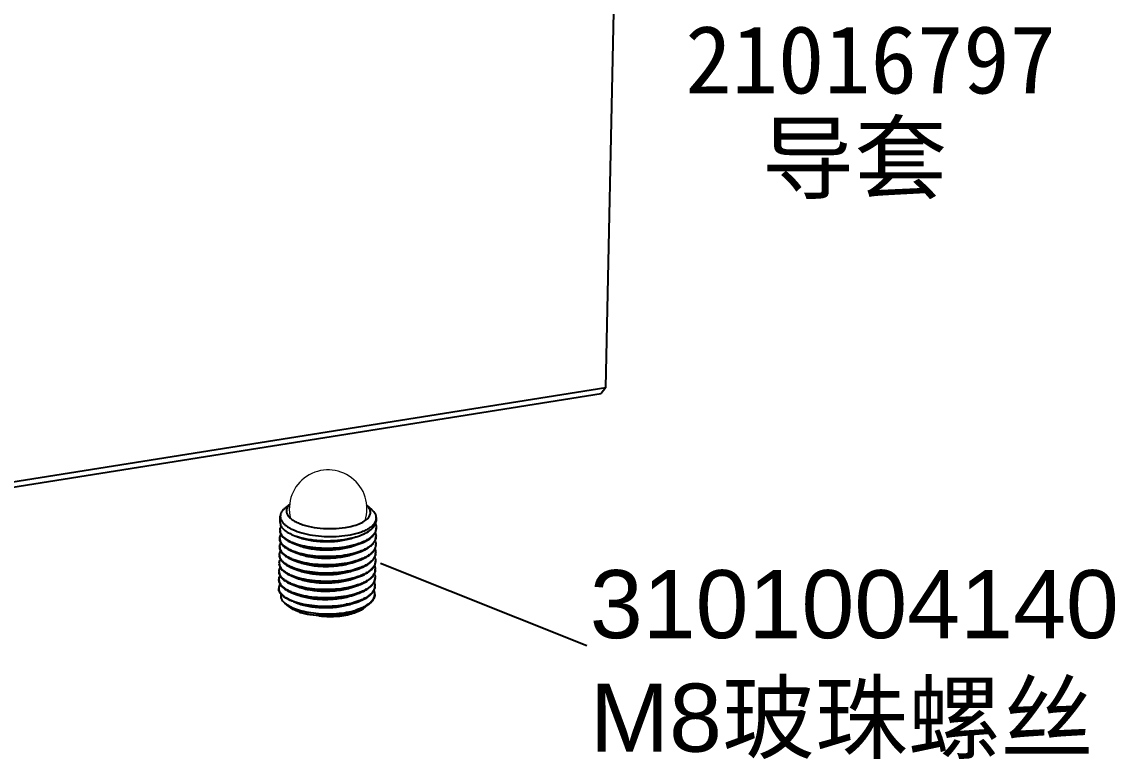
# Model space of a CAD drawing. Header units: millimetres. Extents: x 0 to 549, y 0 to 190.
# Drawn here: x 170.25 to 218.41, y 67.4 to 99.89 of the extents above; entities that cross this region are included whole.
import ezdxf

# ---------------------------------------------------------------- set-up
doc = ezdxf.new("R2010")
doc.units = ezdxf.units.MM
doc.layers.add('02___PRT_ALL_AXES', color=7, linetype='Continuous')
doc.styles.get("Standard").update_dxf_attribs({"font": 'SimSun.ttf'})

# ---------------------------------------------------------------- blocks, each defined once
blk = doc.blocks.new('A$C560D5F5B')
at = {"color": 7, "linetype": 'Continuous'}
for p, q in [((8.053, -4.782), (8.341, 9.109)), ((-16.349, -8.667), (8.053, -4.782)), ((8.053, -4.782), (7.912, -4.962)), ((-16.489, -8.848), (7.912, -4.962))]:
    blk.add_line(p, q, dxfattribs=at)

msp = doc.modelspace()

# ---------------------------------------------------------------- linework, layer by layer
at = {"color": 7, "linetype": 'Continuous'}
for p, q in [((182.044, 78.618), (181.859, 78.471)), ((185.431, 78.593), (185.665, 78.393)), ((185.86, 77.561), (185.86, 77.559)), ((182.273, 77.25), (182.481, 77.173)), ((184.824, 77.15), (185.035, 77.218)), ((182.266, 76.886), (182.473, 76.81)), ((184.817, 76.786), (185.027, 76.854)), ((182.251, 76.159), (182.458, 76.083)), ((182.258, 76.523), (182.466, 76.446)), ((184.802, 76.059), (185.012, 76.127)), ((184.809, 76.423), (185.02, 76.491)), ((182.243, 75.796), (182.451, 75.719)), ((184.794, 75.696), (185.005, 75.764)), ((182.235, 75.432), (182.443, 75.355)), ((184.787, 75.332), (184.997, 75.4)), ((185.815, 75.381), (185.815, 75.38)), ((182.22, 74.705), (182.428, 74.628)), ((182.228, 75.069), (182.436, 74.992)), ((184.772, 74.605), (184.982, 74.673)), ((184.779, 74.969), (184.99, 75.037)), ((182.007, 74.134), (181.836, 74.281)), ((182.213, 74.342), (182.42, 74.265)), ((184.764, 74.241), (184.974, 74.309)), ((184.757, 73.878), (184.926, 73.933))]:
    msp.add_line(p, q, dxfattribs=at)
msp.add_line((195.143, 72.402), (186.046, 76.028))
at = {"lineweight": 13}
msp.add_arc((183.746, 78.437), 1.711, 342.1083, 194.406, dxfattribs=at)
at = {"color": 7, "linetype": 'Continuous'}
for centre, radius, start, end in [((185.473, 77.593), 0.389, 355.245, 358.8163), ((181.913, 77.121), 0.296, 178.8195, 183.3632), ((181.921, 77.485), 0.296, 178.8192, 183.3705), ((185.465, 77.229), 0.389, 355.337, 358.815), ((181.906, 76.758), 0.296, 178.8187, 183.3567), ((185.458, 76.866), 0.389, 355.3342, 358.813), ((181.898, 76.394), 0.296, 178.8208, 183.3719), ((185.443, 76.139), 0.389, 355.3397, 358.8125), ((185.45, 76.502), 0.389, 355.2677, 358.8128), ((181.883, 75.667), 0.296, 178.8202, 183.3611), ((181.891, 76.03), 0.296, 178.8185, 183.3556), ((185.435, 75.775), 0.389, 355.3342, 358.813), ((181.876, 75.303), 0.296, 178.82, 183.3673), ((185.428, 75.412), 0.389, 355.556, 358.8178), ((181.868, 74.94), 0.297, 178.8211, 183.3959), ((185.412, 74.684), 0.389, 355.2557, 358.8137), ((185.42, 75.048), 0.389, 355.34, 358.8137), ((183.85, 77.979), 4.287, 263.1202, 265.3777), ((183.61, 78.109), 4.394, 266.4321, 268.64), ((183.866, 78.157), 4.465, 265.3583, 275.127), ((183.949, 76.96), 3.181, 287.8952, 288.658)]:
    msp.add_arc(centre, radius, start, end, dxfattribs=at)
for points, knots in [([(182.043, 78.613), (182.026, 78.596), (181.981, 78.547), (181.924, 78.456), (181.899, 78.337), (181.923, 78.216), (181.991, 78.102), (182.1, 77.995), (182.245, 77.896), (182.425, 77.806), (182.635, 77.728), (182.959, 77.638), (183.404, 77.568), (183.955, 77.549), (184.325, 77.581), (184.505, 77.61)], [0.0230419, 0.0230419, 0.0230419, 0.0230419, 0.0451943, 0.0839868, 0.1190387, 0.1542452, 0.1934425, 0.2391795, 0.2926048, 0.3538653, 0.4224523, 0.4974187, 0.6611812, 0.8331548, 1, 1, 1, 1]), ([(184.505, 77.61), (184.613, 77.627), (184.817, 77.669), (185.096, 77.758), (185.323, 77.869), (185.471, 77.981), (185.552, 78.08), (185.591, 78.153), (185.611, 78.228), (185.612, 78.305), (185.594, 78.381), (185.557, 78.455), (185.502, 78.528), (185.456, 78.572), (185.431, 78.593)], [0, 0, 0, 0, 0.187638, 0.355455, 0.499532, 0.618505, 0.669482, 0.715899, 0.759294, 0.801663, 0.845184, 0.89183, 0.943108, 1, 1, 1, 1]), ([(181.859, 78.471), (181.825, 78.445), (181.765, 78.391), (181.694, 78.299), (181.649, 78.203), (181.638, 78.137), (181.637, 78.104)], [0, 0, 0, 0, 0.289874, 0.547767, 0.780806, 1, 1, 1, 1]), ([(181.637, 78.104), (181.637, 78.069), (181.647, 77.994), (181.697, 77.887), (181.778, 77.784), (181.889, 77.686), (182.029, 77.595), (182.26, 77.477), (182.606, 77.357), (183.072, 77.259), (183.579, 77.209), (184.097, 77.208), (184.44, 77.242), (184.607, 77.268)], [0, 0, 0, 0, 0.032284, 0.067007, 0.106025, 0.150442, 0.200734, 0.256923, 0.385478, 0.531434, 0.687864, 0.84679, 1, 1, 1, 1]), ([(185.87, 78.016), (185.871, 78.049), (185.863, 78.116), (185.822, 78.214), (185.755, 78.308), (185.697, 78.365), (185.665, 78.393)], [0, 0, 0, 0, 0.219194, 0.452233, 0.710126, 1, 1, 1, 1]), ([(181.625, 77.491), (181.625, 77.519), (181.635, 77.577), (181.66, 77.63), (181.675, 77.656)], [0, 0, 0, 0, 0.484436, 1, 1, 1, 1]), ([(181.632, 77.83), (181.631, 77.803), (181.638, 77.748), (181.67, 77.667), (181.723, 77.588), (181.827, 77.48), (182.011, 77.358), (182.179, 77.285), (182.273, 77.25)], [0, 0, 0, 0, 0.088022, 0.181224, 0.283819, 0.398673, 0.670333, 1, 1, 1, 1]), ([(185.86, 77.559), (185.856, 77.516), (185.833, 77.427), (185.756, 77.303), (185.642, 77.187), (185.491, 77.079), (185.307, 76.982), (185.01, 76.864), (184.767, 76.802), (184.596, 76.77)], [0, 0, 0, 0, 0.082281, 0.172386, 0.27475, 0.391635, 0.523623, 0.670107, 1, 1, 1, 1]), ([(184.607, 77.268), (184.765, 77.294), (184.994, 77.343), (185.275, 77.44), (185.453, 77.521), (185.603, 77.61), (185.722, 77.708), (185.809, 77.812), (185.846, 77.889), (185.857, 77.927)], [0, 0, 0, 0, 0.327556, 0.473941, 0.606659, 0.724909, 0.828744, 0.919444, 1, 1, 1, 1]), ([(185.027, 76.854), (185.146, 76.893), (185.36, 76.977), (185.596, 77.121), (185.732, 77.253), (185.804, 77.352), (185.849, 77.455), (185.86, 77.526), (185.861, 77.561)], [0, 0, 0, 0, 0.324185, 0.595274, 0.711028, 0.815042, 0.910017, 1, 1, 1, 1]), ([(185.035, 77.218), (185.154, 77.256), (185.368, 77.34), (185.603, 77.485), (185.74, 77.617), (185.811, 77.715), (185.857, 77.818), (185.868, 77.889), (185.869, 77.924)], [0, 0, 0, 0, 0.324185, 0.595274, 0.711027, 0.815041, 0.910017, 1, 1, 1, 1]), ([(185.828, 77.753), (185.84, 77.726), (185.857, 77.671), (185.862, 77.613), (185.861, 77.585)], [0, 0, 0, 0, 0.509242, 1, 1, 1, 1]), ([(185.857, 77.927), (185.859, 77.935), (185.866, 77.964), (185.87, 77.994), (185.87, 78.016)], [0, 0, 0, 0, 0.253373, 1, 1, 1, 1]), ([(181.617, 77.103), (181.616, 77.076), (181.623, 77.021), (181.655, 76.939), (181.708, 76.861), (181.812, 76.753), (181.996, 76.631), (182.164, 76.558), (182.258, 76.523)], [0, 0, 0, 0, 0.088022, 0.181224, 0.283819, 0.398673, 0.670333, 1, 1, 1, 1]), ([(181.617, 77.127), (181.618, 77.155), (181.627, 77.213), (181.652, 77.266), (181.668, 77.292)], [0, 0, 0, 0, 0.484449, 1, 1, 1, 1]), ([(184.589, 76.407), (184.425, 76.376), (184.087, 76.332), (183.577, 76.318), (183.076, 76.352), (182.614, 76.432), (182.268, 76.536), (182.035, 76.641), (181.893, 76.723), (181.778, 76.811), (181.692, 76.904), (181.636, 77.001), (181.619, 77.071), (181.617, 77.104)], [0, 0, 0, 0, 0.154223, 0.313768, 0.470656, 0.617066, 0.746092, 0.802462, 0.852829, 0.897118, 0.93566, 0.969383, 1, 1, 1, 1]), ([(181.624, 77.466), (181.623, 77.44), (181.63, 77.384), (181.662, 77.303), (181.716, 77.224), (181.82, 77.117), (182.003, 76.995), (182.171, 76.921), (182.266, 76.886)], [0, 0, 0, 0, 0.088022, 0.181224, 0.283819, 0.398673, 0.670333, 1, 1, 1, 1]), ([(184.596, 76.77), (184.432, 76.739), (184.095, 76.696), (183.584, 76.682), (183.083, 76.716), (182.621, 76.796), (182.276, 76.9), (182.043, 77.004), (181.901, 77.086), (181.786, 77.174), (181.699, 77.267), (181.643, 77.365), (181.627, 77.434), (181.625, 77.467)], [0, 0, 0, 0, 0.154221, 0.313766, 0.470653, 0.617062, 0.74609, 0.80246, 0.852828, 0.897116, 0.935659, 0.969382, 1, 1, 1, 1]), ([(182.273, 77.25), (182.438, 77.189), (182.803, 77.095), (183.383, 77.026), (183.994, 77.024), (184.404, 77.072), (184.603, 77.11)], [0, 0, 0, 0, 0.223379, 0.476728, 0.74206, 1, 1, 1, 1]), ([(182.481, 77.173), (182.561, 77.143), (182.734, 77.091), (183.114, 77.014), (183.627, 76.973), (184.147, 77.002), (184.547, 77.071), (184.735, 77.121), (184.824, 77.15)], [0, 0, 0, 0, 0.108243, 0.227719, 0.488207, 0.754767, 0.881669, 1, 1, 1, 1]), ([(185.853, 77.198), (185.849, 77.155), (185.826, 77.065), (185.75, 76.941), (185.636, 76.824), (185.485, 76.717), (185.301, 76.619), (185.003, 76.5), (184.759, 76.439), (184.589, 76.407)], [0, 0, 0, 0, 0.082267, 0.172295, 0.27457, 0.391397, 0.523372, 0.669896, 1, 1, 1, 1]), ([(184.603, 77.11), (184.641, 77.117), (184.787, 77.146), (184.93, 77.184), (185.035, 77.218)], [0, 0, 0, 0, 0.259824, 1, 1, 1, 1]), ([(185.02, 76.491), (185.138, 76.529), (185.353, 76.613), (185.588, 76.758), (185.725, 76.89), (185.796, 76.988), (185.841, 77.091), (185.853, 77.162), (185.853, 77.197)], [0, 0, 0, 0, 0.324185, 0.595274, 0.711028, 0.815042, 0.910017, 1, 1, 1, 1]), ([(185.822, 77.387), (185.828, 77.374), (185.846, 77.32), (185.855, 77.263), (185.854, 77.221)], [0, 0, 0, 0, 0.258428, 1, 1, 1, 1]), ([(181.609, 76.739), (181.608, 76.713), (181.615, 76.657), (181.647, 76.576), (181.701, 76.497), (181.805, 76.39), (181.988, 76.268), (182.156, 76.194), (182.251, 76.159)], [0, 0, 0, 0, 0.088022, 0.181224, 0.283819, 0.398673, 0.670333, 1, 1, 1, 1]), ([(181.609, 76.764), (181.61, 76.792), (181.62, 76.85), (181.645, 76.903), (181.66, 76.928)], [0, 0, 0, 0, 0.484459, 1, 1, 1, 1]), ([(184.581, 76.043), (184.417, 76.012), (184.079, 75.969), (183.569, 75.955), (183.068, 75.989), (182.606, 76.069), (182.261, 76.173), (182.027, 76.277), (181.886, 76.359), (181.771, 76.447), (181.684, 76.54), (181.628, 76.638), (181.612, 76.707), (181.61, 76.74)], [0, 0, 0, 0, 0.154227, 0.313776, 0.470666, 0.617076, 0.746101, 0.80247, 0.852836, 0.897122, 0.935661, 0.969383, 1, 1, 1, 1]), ([(182.266, 76.886), (182.43, 76.826), (182.795, 76.731), (183.375, 76.662), (183.987, 76.661), (184.397, 76.708), (184.596, 76.746)], [0, 0, 0, 0, 0.223379, 0.476728, 0.74206, 1, 1, 1, 1]), ([(182.473, 76.81), (182.554, 76.78), (182.727, 76.728), (183.107, 76.651), (183.62, 76.609), (184.139, 76.639), (184.539, 76.708), (184.728, 76.757), (184.817, 76.786)], [0, 0, 0, 0, 0.108242, 0.227719, 0.488207, 0.754767, 0.88167, 1, 1, 1, 1]), ([(185.845, 76.834), (185.842, 76.791), (185.819, 76.702), (185.743, 76.577), (185.628, 76.461), (185.477, 76.353), (185.293, 76.256), (184.996, 76.137), (184.752, 76.075), (184.581, 76.043)], [0, 0, 0, 0, 0.082266, 0.172293, 0.274568, 0.391394, 0.523371, 0.669897, 1, 1, 1, 1]), ([(184.596, 76.746), (184.634, 76.753), (184.779, 76.783), (184.923, 76.821), (185.027, 76.854)], [0, 0, 0, 0, 0.259832, 1, 1, 1, 1]), ([(185.012, 76.127), (185.131, 76.166), (185.345, 76.249), (185.581, 76.394), (185.717, 76.526), (185.789, 76.625), (185.834, 76.728), (185.845, 76.799), (185.846, 76.833)], [0, 0, 0, 0, 0.324186, 0.595274, 0.711028, 0.815042, 0.910017, 1, 1, 1, 1]), ([(185.804, 76.668), (185.816, 76.64), (185.834, 76.583), (185.839, 76.523), (185.839, 76.494)], [0, 0, 0, 0, 0.509792, 1, 1, 1, 1]), ([(185.814, 77.024), (185.82, 77.01), (185.839, 76.957), (185.847, 76.9), (185.846, 76.858)], [0, 0, 0, 0, 0.258434, 1, 1, 1, 1]), ([(181.594, 76.037), (181.595, 76.065), (181.605, 76.123), (181.63, 76.176), (181.645, 76.201)], [0, 0, 0, 0, 0.484455, 1, 1, 1, 1]), ([(181.601, 76.376), (181.601, 76.349), (181.607, 76.293), (181.64, 76.212), (181.693, 76.133), (181.797, 76.026), (181.98, 75.904), (182.149, 75.831), (182.243, 75.796)], [0, 0, 0, 0, 0.088022, 0.181224, 0.283819, 0.398673, 0.670333, 1, 1, 1, 1]), ([(181.602, 76.4), (181.603, 76.428), (181.612, 76.486), (181.637, 76.539), (181.653, 76.565)], [0, 0, 0, 0, 0.484431, 1, 1, 1, 1]), ([(184.574, 75.68), (184.41, 75.649), (184.072, 75.605), (183.562, 75.591), (183.061, 75.625), (182.599, 75.705), (182.253, 75.809), (182.02, 75.914), (181.878, 75.996), (181.763, 76.084), (181.677, 76.177), (181.62, 76.274), (181.604, 76.343), (181.602, 76.377)], [0, 0, 0, 0, 0.154221, 0.313763, 0.470649, 0.61706, 0.746086, 0.802457, 0.852826, 0.897116, 0.935659, 0.969382, 1, 1, 1, 1]), ([(182.251, 76.159), (182.415, 76.098), (182.78, 76.004), (183.36, 75.935), (183.972, 75.934), (184.382, 75.981), (184.581, 76.019)], [0, 0, 0, 0, 0.223379, 0.476728, 0.74206, 1, 1, 1, 1]), ([(182.258, 76.523), (182.423, 76.462), (182.787, 76.368), (183.368, 76.298), (183.979, 76.297), (184.389, 76.345), (184.588, 76.382)], [0, 0, 0, 0, 0.223379, 0.476728, 0.74206, 1, 1, 1, 1]), ([(182.466, 76.446), (182.546, 76.416), (182.719, 76.364), (183.099, 76.287), (183.612, 76.246), (184.131, 76.275), (184.532, 76.344), (184.72, 76.394), (184.809, 76.423)], [0, 0, 0, 0, 0.108243, 0.227719, 0.488208, 0.754768, 0.88167, 1, 1, 1, 1]), ([(185.83, 76.107), (185.827, 76.064), (185.804, 75.975), (185.728, 75.85), (185.613, 75.734), (185.462, 75.626), (185.278, 75.529), (184.981, 75.41), (184.737, 75.348), (184.566, 75.316)], [0, 0, 0, 0, 0.082265, 0.172291, 0.274567, 0.391393, 0.523369, 0.669892, 1, 1, 1, 1]), ([(185.838, 76.47), (185.834, 76.427), (185.811, 76.338), (185.735, 76.213), (185.62, 76.097), (185.469, 75.989), (185.285, 75.892), (184.988, 75.773), (184.744, 75.712), (184.574, 75.68)], [0, 0, 0, 0, 0.082269, 0.172312, 0.274607, 0.391446, 0.523425, 0.669943, 1, 1, 1, 1]), ([(184.581, 76.019), (184.619, 76.026), (184.764, 76.056), (184.908, 76.093), (185.012, 76.127)], [0, 0, 0, 0, 0.259838, 1, 1, 1, 1]), ([(184.588, 76.382), (184.626, 76.39), (184.772, 76.419), (184.915, 76.457), (185.02, 76.491)], [0, 0, 0, 0, 0.259832, 1, 1, 1, 1]), ([(184.997, 75.4), (185.116, 75.438), (185.33, 75.522), (185.565, 75.667), (185.702, 75.799), (185.774, 75.898), (185.819, 76), (185.83, 76.072), (185.831, 76.106)], [0, 0, 0, 0, 0.324185, 0.595274, 0.711028, 0.815042, 0.910017, 1, 1, 1, 1]), ([(185.005, 75.764), (185.123, 75.802), (185.338, 75.886), (185.573, 76.031), (185.71, 76.162), (185.781, 76.261), (185.826, 76.364), (185.838, 76.435), (185.838, 76.47)], [0, 0, 0, 0, 0.324185, 0.595274, 0.711028, 0.815042, 0.910017, 1, 1, 1, 1]), ([(185.8, 76.296), (185.805, 76.283), (185.824, 76.229), (185.832, 76.172), (185.831, 76.131)], [0, 0, 0, 0, 0.258409, 1, 1, 1, 1]), ([(181.586, 75.649), (181.586, 75.622), (181.592, 75.566), (181.625, 75.485), (181.678, 75.406), (181.782, 75.299), (181.965, 75.177), (182.134, 75.103), (182.228, 75.069)], [0, 0, 0, 0, 0.088022, 0.181224, 0.283819, 0.398673, 0.670333, 1, 1, 1, 1]), ([(181.587, 75.673), (181.587, 75.701), (181.597, 75.759), (181.622, 75.812), (181.637, 75.838)], [0, 0, 0, 0, 0.484446, 1, 1, 1, 1]), ([(184.559, 74.952), (184.395, 74.921), (184.057, 74.878), (183.547, 74.864), (183.046, 74.898), (182.584, 74.978), (182.238, 75.082), (182.005, 75.187), (181.863, 75.269), (181.748, 75.357), (181.662, 75.45), (181.605, 75.547), (181.589, 75.616), (181.587, 75.649)], [0, 0, 0, 0, 0.154223, 0.31377, 0.470659, 0.617069, 0.746096, 0.802466, 0.852833, 0.89712, 0.93566, 0.969383, 1, 1, 1, 1]), ([(181.594, 76.012), (181.593, 75.985), (181.6, 75.93), (181.632, 75.849), (181.685, 75.77), (181.79, 75.663), (181.973, 75.541), (182.141, 75.467), (182.235, 75.432)], [0, 0, 0, 0, 0.088022, 0.181224, 0.283819, 0.398673, 0.670333, 1, 1, 1, 1]), ([(184.566, 75.316), (184.402, 75.285), (184.064, 75.242), (183.554, 75.227), (183.053, 75.262), (182.591, 75.342), (182.246, 75.446), (182.012, 75.55), (181.87, 75.632), (181.756, 75.72), (181.669, 75.813), (181.613, 75.911), (181.597, 75.98), (181.595, 76.013)], [0, 0, 0, 0, 0.154225, 0.313772, 0.470663, 0.617074, 0.7461, 0.802469, 0.852835, 0.897122, 0.935662, 0.969383, 1, 1, 1, 1]), ([(182.243, 75.796), (182.408, 75.735), (182.772, 75.641), (183.353, 75.571), (183.964, 75.57), (184.374, 75.618), (184.573, 75.655)], [0, 0, 0, 0, 0.223379, 0.476728, 0.74206, 1, 1, 1, 1]), ([(182.451, 75.719), (182.531, 75.689), (182.704, 75.637), (183.084, 75.56), (183.597, 75.519), (184.116, 75.548), (184.517, 75.617), (184.705, 75.667), (184.794, 75.696)], [0, 0, 0, 0, 0.108242, 0.227719, 0.488207, 0.754767, 0.88167, 1, 1, 1, 1]), ([(182.458, 76.083), (182.539, 76.053), (182.712, 76.001), (183.092, 75.923), (183.604, 75.882), (184.124, 75.911), (184.524, 75.981), (184.712, 76.03), (184.802, 76.059)], [0, 0, 0, 0, 0.108243, 0.227719, 0.488207, 0.754767, 0.881669, 1, 1, 1, 1]), ([(184.573, 75.655), (184.611, 75.663), (184.756, 75.692), (184.9, 75.73), (185.005, 75.764)], [0, 0, 0, 0, 0.259832, 1, 1, 1, 1]), ([(185.823, 75.743), (185.819, 75.699), (185.794, 75.606), (185.713, 75.477), (185.591, 75.358), (185.491, 75.289), (185.435, 75.256)], [0, 0, 0, 0, 0.208419, 0.437673, 0.699607, 1, 1, 1, 1]), ([(185.443, 75.237), (185.5, 75.271), (185.602, 75.342), (185.724, 75.467), (185.803, 75.601), (185.822, 75.697), (185.823, 75.743)], [0, 0, 0, 0, 0.301288, 0.562682, 0.791033, 1, 1, 1, 1]), ([(185.792, 75.933), (185.797, 75.919), (185.816, 75.866), (185.825, 75.809), (185.824, 75.767)], [0, 0, 0, 0, 0.258426, 1, 1, 1, 1]), ([(181.579, 75.285), (181.578, 75.258), (181.585, 75.203), (181.617, 75.122), (181.67, 75.043), (181.775, 74.935), (181.958, 74.813), (182.126, 74.74), (182.22, 74.705)], [0, 0, 0, 0, 0.088022, 0.181224, 0.283819, 0.398673, 0.670333, 1, 1, 1, 1]), ([(181.579, 75.309), (181.58, 75.338), (181.59, 75.396), (181.614, 75.449), (181.63, 75.474)], [0, 0, 0, 0, 0.484437, 1, 1, 1, 1]), ([(184.551, 74.589), (184.387, 74.558), (184.049, 74.515), (183.539, 74.5), (183.038, 74.535), (182.576, 74.615), (182.231, 74.718), (181.997, 74.823), (181.855, 74.905), (181.741, 74.993), (181.654, 75.086), (181.598, 75.184), (181.582, 75.253), (181.58, 75.286)], [0, 0, 0, 0, 0.154221, 0.313767, 0.470655, 0.617064, 0.746092, 0.802462, 0.852829, 0.897117, 0.935659, 0.969382, 1, 1, 1, 1]), ([(182.235, 75.432), (182.4, 75.371), (182.765, 75.277), (183.345, 75.208), (183.957, 75.207), (184.367, 75.254), (184.566, 75.292)], [0, 0, 0, 0, 0.223379, 0.476728, 0.74206, 1, 1, 1, 1]), ([(182.443, 75.355), (182.524, 75.326), (182.697, 75.273), (183.076, 75.196), (183.589, 75.155), (184.109, 75.184), (184.509, 75.254), (184.697, 75.303), (184.787, 75.332)], [0, 0, 0, 0, 0.108243, 0.227719, 0.488208, 0.754768, 0.88167, 1, 1, 1, 1]), ([(185.435, 75.256), (185.377, 75.221), (185.25, 75.156), (184.96, 75.043), (184.724, 74.984), (184.559, 74.952)], [0, 0, 0, 0, 0.218484, 0.459699, 1, 1, 1, 1]), ([(184.566, 75.292), (184.604, 75.299), (184.749, 75.329), (184.893, 75.366), (184.997, 75.4)], [0, 0, 0, 0, 0.259832, 1, 1, 1, 1]), ([(184.99, 75.037), (185.073, 75.063), (185.228, 75.121), (185.377, 75.196), (185.443, 75.237)], [0, 0, 0, 0, 0.527926, 1, 1, 1, 1]), ([(185.815, 75.38), (185.811, 75.335), (185.787, 75.244), (185.708, 75.117), (185.589, 74.998), (185.491, 74.93), (185.436, 74.897)], [0, 0, 0, 0, 0.209049, 0.438589, 0.700306, 1, 1, 1, 1]), ([(185.449, 74.881), (185.504, 74.915), (185.602, 74.985), (185.72, 75.108), (185.796, 75.24), (185.815, 75.334), (185.816, 75.379)], [0, 0, 0, 0, 0.30021, 0.561264, 0.790048, 1, 1, 1, 1]), ([(185.777, 75.206), (185.782, 75.192), (185.801, 75.139), (185.81, 75.082), (185.809, 75.04)], [0, 0, 0, 0, 0.258412, 1, 1, 1, 1]), ([(185.785, 75.569), (185.79, 75.555), (185.809, 75.502), (185.817, 75.445), (185.816, 75.404)], [0, 0, 0, 0, 0.258382, 1, 1, 1, 1]), ([(182.213, 74.342), (182.119, 74.376), (181.95, 74.45), (181.767, 74.572), (181.663, 74.679), (181.609, 74.758), (181.577, 74.839), (181.571, 74.895), (181.571, 74.922)], [0, 0, 0, 0, 0.329666, 0.601328, 0.716182, 0.818776, 0.911977, 1, 1, 1, 1]), ([(181.623, 75.111), (181.607, 75.086), (181.582, 75.032), (181.572, 74.974), (181.572, 74.946)], [0, 0, 0, 0, 0.515632, 1, 1, 1, 1]), ([(181.572, 74.922), (181.574, 74.889), (181.59, 74.82), (181.647, 74.722), (181.733, 74.629), (181.848, 74.541), (181.99, 74.459), (182.223, 74.355), (182.569, 74.251), (183.031, 74.171), (183.532, 74.137), (184.042, 74.151), (184.38, 74.194), (184.544, 74.225)], [0, 0, 0, 0, 0.030619, 0.064347, 0.102894, 0.147187, 0.197559, 0.253933, 0.382962, 0.529369, 0.686251, 0.845786, 1, 1, 1, 1]), ([(181.664, 74.683), (181.655, 74.65), (181.649, 74.58), (181.677, 74.473), (181.741, 74.371), (181.801, 74.311), (181.836, 74.281)], [0, 0, 0, 0, 0.222424, 0.451477, 0.706443, 1, 1, 1, 1]), ([(182.22, 74.705), (182.385, 74.644), (182.75, 74.55), (183.33, 74.481), (183.942, 74.48), (184.352, 74.527), (184.551, 74.565)], [0, 0, 0, 0, 0.223379, 0.476728, 0.74206, 1, 1, 1, 1]), ([(182.228, 75.069), (182.393, 75.008), (182.757, 74.914), (183.338, 74.844), (183.949, 74.843), (184.359, 74.891), (184.558, 74.928)], [0, 0, 0, 0, 0.223379, 0.476728, 0.74206, 1, 1, 1, 1]), ([(182.436, 74.992), (182.516, 74.962), (182.689, 74.91), (183.069, 74.833), (183.582, 74.792), (184.101, 74.821), (184.502, 74.89), (184.69, 74.94), (184.779, 74.969)], [0, 0, 0, 0, 0.108242, 0.227719, 0.488207, 0.754767, 0.881669, 1, 1, 1, 1]), ([(185.808, 75.016), (185.804, 74.973), (185.781, 74.884), (185.705, 74.759), (185.59, 74.643), (185.44, 74.535), (185.256, 74.438), (184.958, 74.319), (184.714, 74.258), (184.544, 74.225)], [0, 0, 0, 0, 0.082266, 0.172291, 0.274566, 0.391392, 0.523368, 0.669892, 1, 1, 1, 1]), ([(185.436, 74.897), (185.378, 74.862), (185.25, 74.796), (184.957, 74.68), (184.718, 74.62), (184.551, 74.589)], [0, 0, 0, 0, 0.217908, 0.458963, 1, 1, 1, 1]), ([(184.551, 74.565), (184.589, 74.572), (184.734, 74.601), (184.878, 74.639), (184.982, 74.673)], [0, 0, 0, 0, 0.259832, 1, 1, 1, 1]), ([(184.558, 74.928), (184.596, 74.935), (184.741, 74.965), (184.885, 75.003), (184.99, 75.037)], [0, 0, 0, 0, 0.259879, 1, 1, 1, 1]), ([(184.974, 74.309), (185.093, 74.348), (185.307, 74.432), (185.543, 74.577), (185.68, 74.708), (185.751, 74.807), (185.796, 74.91), (185.808, 74.981), (185.808, 75.016)], [0, 0, 0, 0, 0.324185, 0.595274, 0.711028, 0.815042, 0.910017, 1, 1, 1, 1]), ([(184.982, 74.673), (185.068, 74.701), (185.228, 74.761), (185.381, 74.839), (185.449, 74.881)], [0, 0, 0, 0, 0.529104, 1, 1, 1, 1]), ([(185.526, 74.24), (185.565, 74.27), (185.637, 74.33), (185.723, 74.433), (185.779, 74.54), (185.797, 74.616), (185.8, 74.652)], [0, 0, 0, 0, 0.290312, 0.549189, 0.782527, 1, 1, 1, 1]), ([(185.801, 74.652), (185.8, 74.614), (185.786, 74.536), (185.733, 74.424), (185.647, 74.317), (185.575, 74.254), (185.535, 74.224)], [0, 0, 0, 0, 0.218394, 0.451102, 0.709349, 1, 1, 1, 1]), ([(185.801, 74.676), (185.802, 74.69), (185.8, 74.747), (185.785, 74.802), (185.769, 74.842)], [0, 0, 0, 0, 0.24505, 1, 1, 1, 1]), ([(181.836, 74.281), (181.907, 74.22), (182.086, 74.109), (182.404, 73.983), (182.784, 73.886), (183.21, 73.823), (183.66, 73.798), (184.113, 73.813), (184.548, 73.866), (184.827, 73.928), (184.958, 73.967)], [0, 0, 0, 0, 0.087357, 0.193888, 0.316817, 0.451693, 0.593148, 0.735419, 0.872784, 1, 1, 1, 1]), ([(184.543, 74.201), (184.344, 74.164), (183.934, 74.116), (183.323, 74.117), (182.742, 74.187), (182.378, 74.281), (182.213, 74.342)], [0, 0, 0, 0, 0.257941, 0.523272, 0.776621, 1, 1, 1, 1]), ([(182.42, 74.265), (182.501, 74.235), (182.674, 74.183), (183.054, 74.106), (183.567, 74.065), (184.086, 74.094), (184.486, 74.163), (184.675, 74.213), (184.764, 74.241)], [0, 0, 0, 0, 0.108243, 0.227719, 0.488208, 0.754768, 0.88167, 1, 1, 1, 1]), ([(182.428, 74.628), (182.509, 74.599), (182.682, 74.546), (183.061, 74.469), (183.574, 74.428), (184.094, 74.457), (184.494, 74.526), (184.682, 74.576), (184.772, 74.605)], [0, 0, 0, 0, 0.108242, 0.227719, 0.488207, 0.754767, 0.88167, 1, 1, 1, 1]), ([(184.543, 74.201), (184.581, 74.208), (184.726, 74.238), (184.87, 74.276), (184.974, 74.309)], [0, 0, 0, 0, 0.259832, 1, 1, 1, 1]), ([(184.958, 73.967), (185.066, 74.002), (185.264, 74.077), (185.448, 74.182), (185.526, 74.24)], [0, 0, 0, 0, 0.538827, 1, 1, 1, 1]), ([(185.535, 74.224), (185.456, 74.168), (185.268, 74.068), (185.068, 73.998), (184.958, 73.967)], [0, 0, 0, 0, 0.457985, 1, 1, 1, 1]), ([(185.535, 74.224), (185.455, 74.166), (185.27, 74.06), (185.073, 73.982), (184.967, 73.946)], [0, 0, 0, 0, 0.467393, 1, 1, 1, 1]), ([(185.366, 74.088), (185.375, 74.095), (185.408, 74.122), (185.439, 74.152), (185.46, 74.175)], [0, 0, 0, 0, 0.261482, 1, 1, 1, 1]), ([(182.478, 73.88), (182.386, 73.913), (182.221, 73.983), (182.069, 74.081), (182.007, 74.134)], [0, 0, 0, 0, 0.544505, 1, 1, 1, 1]), ([(182.478, 73.88), (182.55, 73.857), (182.705, 73.817), (183.043, 73.758), (183.31, 73.739), (183.493, 73.736)], [0, 0, 0, 0, 0.221593, 0.465398, 1, 1, 1, 1]), ([(183.336, 73.724), (183.185, 73.734), (182.895, 73.77), (182.611, 73.838), (182.478, 73.88)], [0, 0, 0, 0, 0.521184, 1, 1, 1, 1]), ([(184.926, 73.933), (184.818, 73.898), (184.59, 73.837), (184.113, 73.753), (183.742, 73.732), (183.493, 73.736)], [0, 0, 0, 0, 0.236102, 0.486136, 1, 1, 1, 1]), ([(183.505, 73.716), (183.725, 73.711), (184.051, 73.727), (184.468, 73.797), (184.664, 73.848), (184.757, 73.878)], [0, 0, 0, 0, 0.520543, 0.768839, 1, 1, 1, 1]), ([(184.265, 73.71), (184.378, 73.724), (184.595, 73.761), (184.897, 73.844), (185.155, 73.949), (185.303, 74.039), (185.366, 74.088)], [0, 0, 0, 0, 0.292041, 0.56018, 0.797531, 1, 1, 1, 1]), ([(185.337, 74.065), (185.277, 74.018), (185.134, 73.932), (184.884, 73.834), (184.588, 73.756), (184.376, 73.723), (184.265, 73.71)], [0, 0, 0, 0, 0.199505, 0.435915, 0.705081, 1, 1, 1, 1])]:
    msp.add_open_spline(points, degree=3, knots=knots, dxfattribs=at)
at = {"layer": '02___PRT_ALL_AXES', "color": 7, "linetype": 'Continuous'}
for p, q in [((181.632, 77.83), (181.637, 78.104)), ((185.869, 77.924), (185.87, 78.016))]:
    msp.add_line(p, q, dxfattribs=at)

# ---------------------------------------------------------------- block references
at = {"lineweight": 13, "xscale": 1.5, "yscale": 1.5, "zscale": 1.5}
msp.add_blockref('A$C560D5F5B', (183.903, 90.959), dxfattribs=at)

# ---------------------------------------------------------------- texts
at = {"color": 1}
msp.add_text('21016797', height=3, dxfattribs=at).set_placement((199.479, 96.735))
at = {"color": 1, "char_height": 3, "width": 35.50176, "attachment_point": 1}
for s, insert in [('导套', (202.834, 95.4)), ('{\\fArial|b0|i0|c0|p32;3101004140\\PM8}玻珠螺丝', (195.273, 75.732))]:
    msp.add_mtext(s, dxfattribs=dict(at, insert=insert))

doc.saveas('drawing.dxf')
